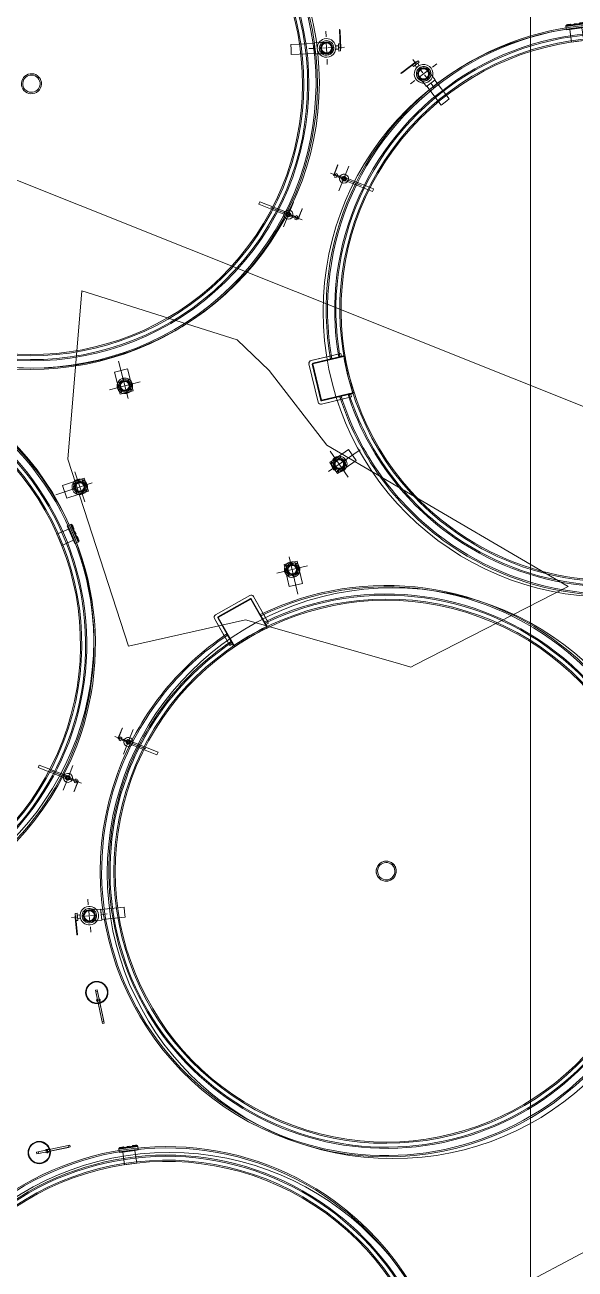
# Model space of a CAD drawing. Header units: metres. Extents: x -207 to 292, y -187 to 169.
# Drawn here: x -59.37 to -49.46, y -5.77 to 16.67 of the extents above; entities that cross this region are included whole.
import ezdxf

# ---------------------------------------------------------------- set-up
doc = ezdxf.new("R2010")
doc.units = ezdxf.units.M
doc.linetypes.add('Dash', pattern=[0.006, 0.003, -0.003])
for name, color, linetype, lineweight in [('C-TOPO-MAJR', 7, 'Continuous', 35), ('C-TOPO-MINR', 7, 'Continuous', 9), ('EQUIPOS PIS', 7, 'Continuous', 9), ('grilla', 7, 'Continuous', 9), ('P-SANR-FIXT', 7, 'Continuous', 9), ('P-SANR-FIXT-HDLN', 7, 'Dash', 9)]:
    doc.layers.add(name, color=color, linetype=linetype, lineweight=lineweight)
doc.layers.add('PR10-ARQ-PL-001-Emplazamiento-C-1_dwg', color=7, linetype='Continuous', lineweight=9, true_color=0x767676)

# ---------------------------------------------------------------- blocks, each defined once
blk = doc.blocks.new('M_Tuberia Alimentación-02 - M_Tuberia Alimentación-02-2167664-PLANTA EMPLAZAMIENTO ACTUALIZADO')
at = {"layer": 'P-SANR-FIXT'}
for p, q in [((0, 0), (0, 0.239)), ((-0.262, 0), (0.341, 0)), ((-0.19, 0.014), (-0.193, 0.014)), ((-0.193, 0.014), (-0.193, 0)), ((-0.193, 0.006), (-0.193, -0.183)), ((-0.19, 0.006), (-0.193, 0.006)), ((-0.19, 0), (-0.19, 0.014)), ((-0.165, 0.014), (-0.19, 0.014)), ((-0.19, 0.014), (-0.19, 0)), ((-0.19, -0.183), (-0.19, 0.006)), ((-0.19, 0), (-0.19, -0.014)), ((-0.138, 0.034), (-0.165, 0.034)), ((-0.165, 0), (-0.165, 0.034)), ((-0.165, 0), (-0.165, 0.014)), ((-0.165, -0.014), (-0.165, 0)), ((-0.165, -0.034), (-0.165, 0)), ((-0.138, 0), (-0.138, 0.034)), ((-0.041, 0.014), (-0.138, 0.014)), ((-0.138, 0), (-0.138, 0.014)), ((-0.138, -0.034), (-0.138, 0)), ((-0.138, -0.014), (-0.138, 0)), ((-0.041, 0), (-0.041, 0.014)), ((-0.041, -0.014), (-0.041, 0)), ((0, 0), (0, -0.239)), ((0.047, 0.026), (0.042, 0.026)), ((0.047, 0), (0.047, 0.026)), ((0.566, 0.025), (0.047, 0.025)), ((0.047, 0), (0.047, 0.025)), ((0.047, -0.026), (0.047, 0)), ((0.047, -0.025), (0.047, 0)), ((0.566, 0), (0.566, 0.025)), ((0.566, -0.025), (0.566, 0)), ((-0.193, -0.186), (-0.193, 0)), ((-0.19, 0), (-0.193, 0)), ((-0.193, -0.183), (-0.193, -0.19)), ((-0.19, -0.183), (-0.193, -0.183)), ((-0.193, -0.186), (-0.193, -0.19)), ((-0.193, -0.19), (-0.19, -0.19)), ((-0.19, 0), (-0.19, -0.186)), ((-0.19, -0.014), (-0.165, -0.014)), ((-0.19, -0.19), (-0.19, -0.183)), ((-0.19, -0.19), (-0.19, -0.186)), ((-0.165, -0.034), (-0.138, -0.034)), ((-0.138, -0.014), (-0.041, -0.014)), ((0.042, -0.026), (0.047, -0.026)), ((0.047, -0.025), (0.566, -0.025))]:
    blk.add_line(p, q, dxfattribs=at)
at = {"layer": 'P-SANR-FIXT', "flags": 128}
for points in [[(0.042, 0.026), (0.04, 0.026), (0.039, 0.026), (0.037, 0.026), (0.035, 0.026), (0.034, 0.026), (0.032, 0.026), (0.03, 0.026), (0.029, 0.026), (0.027, 0.026), (0.026, 0.026), (0.024, 0.026), (0.023, 0.026), (0.021, 0.026), (0.02, 0.026), (0.018, 0.026), (0.017, 0.026), (0.016, 0.026), (0.014, 0.026), (0.013, 0.026), (0.012, 0.026), (0.011, 0.026), (0.01, 0.026), (0.009, 0.026), (0.008, 0.026), (0.007, 0.026), (0.006, 0.026), (0.005, 0.026), (0.004, 0.026), (0.004, 0.026), (0.003, 0.026), (0.002, 0.026), (0.002, 0.026), (0.001, 0.026), (0.001, 0.026), (0.001, 0.026), (0, 0.026), (0, 0.026), (0, 0.026), (0, 0.026)], [(0, -0.026), (0, -0.026), (0, -0.026), (0, -0.026), (0.001, -0.026), (0.001, -0.026), (0.001, -0.026), (0.002, -0.026), (0.002, -0.026), (0.003, -0.026), (0.003, -0.026), (0.004, -0.026), (0.005, -0.026), (0.006, -0.026), (0.006, -0.026), (0.007, -0.026), (0.008, -0.026), (0.009, -0.026), (0.01, -0.026), (0.012, -0.026), (0.013, -0.026), (0.014, -0.026), (0.015, -0.026), (0.017, -0.026), (0.018, -0.026), (0.019, -0.026), (0.021, -0.026), (0.022, -0.026), (0.024, -0.026), (0.025, -0.026), (0.027, -0.026), (0.028, -0.026), (0.03, -0.026), (0.032, -0.026), (0.033, -0.026), (0.035, -0.026), (0.037, -0.026), (0.038, -0.026), (0.04, -0.026), (0.042, -0.026), (0.042, -0.026)]]:
    blk.add_lwpolyline(points, dxfattribs=at)
at = {"layer": 'P-SANR-FIXT'}
for radius, start, end in [(0.0814, 360, 180), (0.0814, 360, 180), (0.0814, 360, 180), (0.0814, 360, 180), (0.0814, 180, 360), (0.0814, 180, 360), (0.0814, 180, 360), (0.0814, 180, 360), (0.0411, 0, 180), (0.0411, 360, 180), (0.0411, 360, 180), (0.0411, 360, 180), (0.0411, 360, 180), (0.0411, 360, 180), (0.0411, 180, 0), (0.0411, 180, 360), (0.0411, 180, 360), (0.0411, 180, 360), (0.0411, 180, 360), (0.0411, 180, 360), (0.0264, 0, 180), (0.025, 0, 180), (0.025, 360, 180), (0.025, 180, 0), (0.025, 180, 360), (0.0264, 180, 360)]:
    blk.add_arc((0, 0), radius, start, end, dxfattribs=at)
blk = doc.blocks.new('M_Tuberia Alimentación-01 - M_Tuberia Alimentación-01-2165010-PLANTA EMPLAZAMIENTO ACTUALIZADO')
at = {"layer": 'P-SANR-FIXT'}
for p, q in [((-0.248, 0.025), (-0.255, 0.025)), ((-0.255, 0.025), (-0.255, -0.012)), ((-0.255, 0.02), (-0.255, -0.296)), ((-0.248, 0.02), (-0.255, 0.02)), ((-0.216, 0.065), (-0.248, 0.065)), ((-0.248, 0), (-0.248, 0.065)), ((-0.248, -0.012), (-0.248, 0.025)), ((-0.248, -0.296), (-0.248, 0.02)), ((-0.248, -0.065), (-0.248, 0)), ((-0.216, 0.065), (-0.216, 0)), ((-0.168, 0.03), (-0.216, 0.03)), ((-0.216, 0), (-0.216, 0.03)), ((-0.216, 0), (-0.216, -0.065)), ((-0.216, -0.03), (-0.216, 0)), ((-0.168, 0.03), (-0.168, 0)), ((-0.168, 0), (-0.168, -0.03)), ((0.215, 0.1), (0.106, 0.1)), ((0.215, 0), (0.215, 0.1)), ((0.639, 0.09), (0.215, 0.09)), ((0.215, 0), (0.215, 0.09)), ((0.215, -0.1), (0.215, 0)), ((0.215, -0.09), (0.215, 0)), ((0.639, 0.09), (0.639, 0)), ((0.639, 0), (0.639, -0.09)), ((-0.255, -0.317), (-0.255, -0.012)), ((-0.248, -0.012), (-0.255, -0.012)), ((-0.248, -0.012), (-0.248, -0.317)), ((-0.248, -0.065), (-0.216, -0.065)), ((-0.216, -0.03), (-0.168, -0.03)), ((0.106, -0.1), (0.215, -0.1)), ((0.215, -0.09), (0.639, -0.09)), ((-0.255, -0.296), (-0.255, -0.32)), ((-0.255, -0.317), (-0.248, -0.317)), ((-0.255, -0.32), (-0.248, -0.32)), ((-0.248, -0.32), (-0.248, -0.296))]:
    blk.add_line(p, q, dxfattribs=at)
at = {"layer": 'P-SANR-FIXT', "flags": 128}
for points in [[(0.106, 0.1), (0.102, 0.1), (0.097, 0.1), (0.093, 0.1), (0.089, 0.1), (0.085, 0.1), (0.081, 0.1), (0.077, 0.1), (0.073, 0.1), (0.069, 0.1), (0.065, 0.1), (0.061, 0.1), (0.057, 0.1), (0.053, 0.1), (0.05, 0.1), (0.046, 0.1), (0.043, 0.1), (0.039, 0.1), (0.036, 0.1), (0.033, 0.1), (0.03, 0.1), (0.027, 0.1), (0.024, 0.1), (0.022, 0.1), (0.019, 0.1), (0.017, 0.1), (0.015, 0.1), (0.012, 0.1), (0.011, 0.1), (0.009, 0.1), (0.007, 0.1), (0.006, 0.1), (0.004, 0.1), (0.003, 0.1), (0.002, 0.1), (0.002, 0.1), (0.001, 0.1), (0, 0.1), (0, 0.1), (0, 0.1)], [(0, -0.1), (0, -0.1), (0, -0.1), (0.001, -0.1), (0.001, -0.1), (0.002, -0.1), (0.003, -0.1), (0.004, -0.1), (0.005, -0.1), (0.007, -0.1), (0.008, -0.1), (0.01, -0.1), (0.012, -0.1), (0.014, -0.1), (0.016, -0.1), (0.018, -0.1), (0.021, -0.1), (0.024, -0.1), (0.026, -0.1), (0.029, -0.1), (0.032, -0.1), (0.035, -0.1), (0.038, -0.1), (0.042, -0.1), (0.045, -0.1), (0.049, -0.1), (0.052, -0.1), (0.056, -0.1), (0.06, -0.1), (0.064, -0.1), (0.068, -0.1), (0.071, -0.1), (0.076, -0.1), (0.08, -0.1), (0.084, -0.1), (0.088, -0.1), (0.092, -0.1), (0.096, -0.1), (0.101, -0.1), (0.105, -0.1), (0.106, -0.1)]]:
    blk.add_lwpolyline(points, dxfattribs=at)
at = {"layer": 'P-SANR-FIXT'}
for radius, start, end in [(0.168, 360, 180), (0.168, 360, 180), (0.168, 360, 180), (0.168, 360, 180), (0.168, 360, 180), (0.168, 360, 180), (0.168, 180, 360), (0.168, 180, 360), (0.168, 180, 360), (0.168, 180, 360), (0.168, 180, 360), (0.168, 180, 360), (0.131, 0, 180), (0.131, 360, 180), (0.131, 360, 180), (0.131, 360, 180), (0.131, 180, 0), (0.131, 180, 360), (0.131, 180, 360), (0.131, 180, 360), (0.109, 360, 180), (0.109, 360, 180), (0.109, 360, 180), (0.109, 360, 180), (0.109, 180, 360), (0.109, 180, 360), (0.109, 180, 360), (0.109, 180, 360), (0.1, 0, 180), (0.091, 0, 180), (0.091, 0, 180), (0.091, 0, 180), (0.091, 0, 180), (0.091, 180, 0), (0.091, 180, 0), (0.091, 180, 0), (0.091, 180, 0), (0.1, 180, 360)]:
    blk.add_arc((0, 0), radius, start, end, dxfattribs=at)
at = {"layer": 'P-SANR-FIXT-HDLN'}
for p, q in [((0, 0), (0, 0.301)), ((-0.322, 0), (0, 0)), ((0.322, 0), (0, 0)), ((0, 0), (0, -0.301))]:
    blk.add_line(p, q, dxfattribs=at)
blk = doc.blocks.new('M_Tuberia Alimentación-02 - M_Tuberia Alimentación-02-2155587-PLANTA EMPLAZAMIENTO ACTUALIZADO')
at = {"layer": 'P-SANR-FIXT'}
for p, q in [((0, 0), (0, 0.239)), ((-0.19, 0.19), (-0.193, 0.19)), ((-0.193, 0.19), (-0.193, 0.186)), ((-0.193, 0.19), (-0.193, 0.183)), ((-0.193, 0), (-0.193, 0.186)), ((-0.193, 0.183), (-0.193, -0.006)), ((-0.193, 0.183), (-0.19, 0.183)), ((-0.193, 0), (-0.193, -0.014)), ((-0.193, 0), (-0.19, 0)), ((-0.19, 0.183), (-0.19, 0.19)), ((-0.19, 0.186), (-0.19, 0.19)), ((-0.19, 0.186), (-0.19, 0)), ((-0.19, -0.006), (-0.19, 0.183)), ((-0.165, 0.014), (-0.19, 0.014)), ((-0.19, 0.014), (-0.19, 0)), ((-0.19, -0.014), (-0.19, 0)), ((-0.19, 0), (-0.19, -0.014)), ((-0.138, 0.034), (-0.165, 0.034)), ((-0.165, 0), (-0.165, 0.034)), ((-0.165, 0), (-0.165, 0.014)), ((-0.165, -0.014), (-0.165, 0)), ((-0.165, -0.034), (-0.165, 0)), ((-0.138, 0), (-0.138, 0.034)), ((-0.041, 0.014), (-0.138, 0.014)), ((-0.138, 0), (-0.138, 0.014)), ((-0.138, -0.034), (-0.138, 0)), ((-0.138, -0.014), (-0.138, 0)), ((-0.041, 0), (-0.041, 0.014)), ((-0.041, -0.014), (-0.041, 0)), ((0.047, 0.026), (0.042, 0.026)), ((0.047, 0), (0.047, 0.026)), ((0.566, 0.025), (0.047, 0.025)), ((0.047, 0), (0.047, 0.025)), ((0.047, -0.026), (0.047, 0)), ((0.566, 0), (0.566, 0.025)), ((-0.262, 0), (0.341, 0)), ((-0.193, -0.006), (-0.19, -0.006)), ((-0.193, -0.014), (-0.19, -0.014)), ((-0.19, -0.014), (-0.165, -0.014)), ((-0.165, -0.034), (-0.138, -0.034)), ((-0.138, -0.014), (-0.041, -0.014)), ((0, 0), (0, -0.239)), ((0.042, -0.026), (0.047, -0.026)), ((0.047, -0.025), (0.047, 0)), ((0.047, -0.025), (0.566, -0.025)), ((0.566, -0.025), (0.566, 0))]:
    blk.add_line(p, q, dxfattribs=at)
at = {"layer": 'P-SANR-FIXT', "flags": 128}
for points in [[(0.042, 0.026), (0.04, 0.026), (0.039, 0.026), (0.037, 0.026), (0.035, 0.026), (0.034, 0.026), (0.032, 0.026), (0.03, 0.026), (0.029, 0.026), (0.027, 0.026), (0.026, 0.026), (0.024, 0.026), (0.023, 0.026), (0.021, 0.026), (0.02, 0.026), (0.018, 0.026), (0.017, 0.026), (0.016, 0.026), (0.014, 0.026), (0.013, 0.026), (0.012, 0.026), (0.011, 0.026), (0.01, 0.026), (0.009, 0.026), (0.008, 0.026), (0.007, 0.026), (0.006, 0.026), (0.005, 0.026), (0.004, 0.026), (0.004, 0.026), (0.003, 0.026), (0.002, 0.026), (0.002, 0.026), (0.001, 0.026), (0.001, 0.026), (0.001, 0.026), (0, 0.026), (0, 0.026), (0, 0.026), (0, 0.026)], [(0, -0.026), (0, -0.026), (0, -0.026), (0, -0.026), (0.001, -0.026), (0.001, -0.026), (0.001, -0.026), (0.002, -0.026), (0.002, -0.026), (0.003, -0.026), (0.003, -0.026), (0.004, -0.026), (0.005, -0.026), (0.006, -0.026), (0.006, -0.026), (0.007, -0.026), (0.008, -0.026), (0.009, -0.026), (0.01, -0.026), (0.012, -0.026), (0.013, -0.026), (0.014, -0.026), (0.015, -0.026), (0.017, -0.026), (0.018, -0.026), (0.019, -0.026), (0.021, -0.026), (0.022, -0.026), (0.024, -0.026), (0.025, -0.026), (0.027, -0.026), (0.028, -0.026), (0.03, -0.026), (0.032, -0.026), (0.033, -0.026), (0.035, -0.026), (0.037, -0.026), (0.038, -0.026), (0.04, -0.026), (0.042, -0.026), (0.042, -0.026)]]:
    blk.add_lwpolyline(points, dxfattribs=at)
at = {"layer": 'P-SANR-FIXT'}
for radius, start, end in [(0.0814, 360, 180), (0.0814, 360, 180), (0.0814, 360, 180), (0.0814, 360, 180), (0.0814, 180, 360), (0.0814, 180, 360), (0.0814, 180, 360), (0.0814, 180, 360), (0.0411, 0, 180), (0.0411, 360, 180), (0.0411, 360, 180), (0.0411, 360, 180), (0.0411, 360, 180), (0.0411, 360, 180), (0.0411, 180, 0), (0.0411, 180, 360), (0.0411, 180, 360), (0.0411, 180, 360), (0.0411, 180, 360), (0.0411, 180, 360), (0.0264, 0, 180), (0.0264, 180, 0), (0.025, 0, 180), (0.025, 360, 180), (0.025, 180, 0), (0.025, 180, 360)]:
    blk.add_arc((0, 0), radius, start, end, dxfattribs=at)
blk = doc.blocks.new('M_Conexión Tubería 01 - M_Conexión Tubería 01-2175182-PLANTA EMPLAZAMIENTO ACTUALIZADO')
at = {"layer": 'P-SANR-FIXT'}
for p, q in [((0, -0.456), (0, 0.234)), ((-0.285, 0), (0, 0)), ((0.12, 0.126), (-0.122, 0.125)), ((-0.122, 0.125), (0.12, 0.126)), ((0.12, 0.126), (-0.122, 0.125)), ((-0.122, 0.125), (0.12, 0.126)), ((-0.122, 0.125), (-0.121, -0.285)), ((-0.121, -0.285), (-0.122, 0.125)), ((-0.122, 0.125), (-0.121, -0.285)), ((-0.121, -0.285), (-0.122, 0.125)), ((0.285, 0), (0, 0)), ((0.121, -0.284), (0.12, 0.126)), ((0.12, 0.126), (0.121, -0.284)), ((0.121, -0.284), (0.12, 0.126)), ((0.12, 0.126), (0.121, -0.284)), ((-0.121, -0.285), (0.121, -0.284)), ((0.121, -0.284), (-0.121, -0.285)), ((-0.121, -0.285), (0.121, -0.284)), ((0.121, -0.284), (-0.121, -0.285))]:
    blk.add_line(p, q, dxfattribs=at)
for centre, radius, start, end in [((0, 0), 0.14, 0, 180), ((0, 0), 0.14, 0, 180), ((0, 0), 0.14, 0, 180), ((0, 0), 0.14, 0, 180), ((0, 0), 0.14, 0, 180), ((0, 0), 0.14, 0, 180), ((0, 0), 0.14, 180, 0), ((0, 0), 0.14, 180, 0), ((0, 0), 0.14, 180, 0), ((0, 0), 0.14, 180, 0), ((0, 0), 0.14, 180, 0), ((0, 0), 0.14, 180, 0), ((-0.127, 0), 0.008, 90, 270), ((-0.127, 0), 0.008, 90, 270), ((-0.127, 0), 0.008, 90, 270), ((-0.127, 0), 0.008, 90, 270), ((-0.127, 0), 0.005, 90, 270), ((-0.127, 0), 0.005, 90, 270), ((-0.127, 0), 0.008, 270, 90), ((-0.127, 0), 0.008, 270, 90), ((-0.127, 0), 0.008, 270, 90), ((-0.127, 0), 0.008, 270, 90), ((-0.127, 0), 0.005, 270, 90), ((-0.127, 0), 0.005, 270, 90), ((0, 0), 0.113, 0, 180), ((0, 0), 0.113, 0, 180), ((0, 0), 0.113, 180, 0), ((0, 0), 0.113, 180, 0), ((-0.09, 0.09), 0.008, 45, 225), ((-0.09, 0.09), 0.008, 45, 225), ((-0.09, 0.09), 0.008, 45, 225), ((-0.09, 0.09), 0.008, 45, 225), ((-0.09, 0.09), 0.008, 225, 45), ((-0.09, 0.09), 0.008, 225, 45), ((-0.09, 0.09), 0.008, 225, 45), ((-0.09, 0.09), 0.008, 225, 45), ((-0.09, 0.09), 0.005, 45, 225), ((-0.09, 0.09), 0.005, 45, 225), ((0, 0), 0.0951, 0, 180), ((0, 0), 0.0951, 0, 180), ((0, 0), 0.0951, 180, 0), ((0, 0), 0.0951, 180, 0), ((-0.09, 0.09), 0.005, 225, 45), ((-0.09, 0.09), 0.005, 225, 45), ((0, 0), 0.0851, 360, 180), ((0, 0), 0.0851, 0, 180), ((0, 0), 0.0851, 0, 180), ((0, 0), 0.0851, 0, 180), ((0, 0), 0.0851, 0, 180), ((0, 0), 0.0851, 0, 180), ((0, 0), 0.0851, 180, 360), ((0, 0), 0.0851, 180, 0), ((0, 0), 0.0851, 180, 360), ((0, 0), 0.0851, 180, 0), ((0, 0), 0.0851, 180, 360), ((0, 0), 0.0851, 180, 360), ((0, 0), 0.0816, 360, 180), ((0, 0), 0.0816, 0, 180), ((0, 0), 0.0816, 180, 360), ((0, 0), 0.0816, 180, 0), ((0, 0), 0.0766, 0, 180), ((0, 0), 0.0766, 0, 180), ((0, 0), 0.0766, 0, 180), ((0, 0), 0.0766, 0, 180), ((0, 0), 0.0766, 0, 180), ((0, 0), 0.0766, 0, 180), ((0, 0), 0.0766, 0, 180), ((0, 0), 0.0766, 0, 180), ((0, 0), 0.0766, 180, 0), ((0, 0), 0.0766, 180, 360), ((0, 0), 0.0766, 180, 0), ((0, 0), 0.0766, 180, 360), ((0, 0), 0.0766, 180, 360), ((0, 0), 0.0766, 180, 0), ((0, 0), 0.0766, 180, 360), ((0, 0), 0.0766, 180, 0), ((0, 0.127), 0.008, 0, 180), ((0, 0.127), 0.008, 0, 180), ((0, 0.127), 0.008, 0, 180), ((0, 0.127), 0.008, 0, 180), ((0, 0.127), 0.008, 180, 360), ((0, 0.127), 0.008, 180, 0), ((0, 0.127), 0.008, 180, 360), ((0, 0.127), 0.008, 180, 0), ((0, 0.127), 0.005, 0, 180), ((0, 0.127), 0.005, 0, 180), ((0, 0.127), 0.005, 180, 360), ((0, 0.127), 0.005, 180, 0), ((0.09, 0.09), 0.008, 135, 315), ((0.09, 0.09), 0.008, 135, 315), ((0.09, 0.09), 0.008, 135, 315), ((0.09, 0.09), 0.008, 135, 315), ((0.09, 0.09), 0.008, 315, 135), ((0.09, 0.09), 0.008, 315, 135), ((0.09, 0.09), 0.008, 315, 135), ((0.09, 0.09), 0.008, 315, 135), ((0.09, 0.09), 0.005, 135, 315), ((0.09, 0.09), 0.005, 135, 315), ((0.09, 0.09), 0.005, 315, 135), ((0.09, 0.09), 0.005, 315, 135), ((0.127, 0), 0.008, 90, 270), ((0.127, 0), 0.008, 90, 270), ((0.127, 0), 0.008, 90, 270), ((0.127, 0), 0.008, 90, 270), ((0.127, 0), 0.005, 90, 270), ((0.127, 0), 0.005, 90, 270), ((0.127, 0), 0.008, 270, 90), ((0.127, 0), 0.008, 270, 90), ((0.127, 0), 0.008, 270, 90), ((0.127, 0), 0.008, 270, 90), ((0.127, 0), 0.005, 270, 90), ((0.127, 0), 0.005, 270, 90), ((-0.09, -0.09), 0.008, 135, 315), ((-0.09, -0.09), 0.008, 135, 315), ((-0.09, -0.09), 0.008, 135, 315), ((-0.09, -0.09), 0.008, 135, 315), ((-0.09, -0.09), 0.008, 315, 135), ((-0.09, -0.09), 0.008, 315, 135), ((-0.09, -0.09), 0.008, 315, 135), ((-0.09, -0.09), 0.008, 315, 135), ((-0.09, -0.09), 0.005, 135, 315), ((-0.09, -0.09), 0.005, 135, 315), ((-0.09, -0.09), 0.005, 315, 135), ((-0.09, -0.09), 0.005, 315, 135), ((0, -0.127), 0.008, 360, 180), ((0, -0.127), 0.008, 0, 180), ((0, -0.127), 0.008, 360, 180), ((0, -0.127), 0.008, 360, 180), ((0, -0.127), 0.008, 180, 360), ((0, -0.127), 0.008, 180, 360), ((0, -0.127), 0.008, 180, 360), ((0, -0.127), 0.008, 180, 360), ((0, -0.127), 0.005, 360, 180), ((0, -0.127), 0.005, 360, 180), ((0, -0.127), 0.005, 360, 180), ((0, -0.127), 0.005, 360, 180), ((0, -0.127), 0.005, 360, 180), ((0, -0.127), 0.005, 0, 180), ((0, -0.127), 0.005, 180, 360), ((0, -0.127), 0.005, 180, 360), ((0, -0.127), 0.005, 180, 360), ((0, -0.127), 0.005, 180, 360), ((0, -0.127), 0.005, 180, 360), ((0, -0.127), 0.005, 180, 360), ((0.09, -0.09), 0.008, 45, 225), ((0.09, -0.09), 0.008, 45, 225), ((0.09, -0.09), 0.008, 45, 225), ((0.09, -0.09), 0.008, 45, 225), ((0.09, -0.09), 0.008, 225, 45), ((0.09, -0.09), 0.008, 225, 45), ((0.09, -0.09), 0.008, 225, 45), ((0.09, -0.09), 0.008, 225, 45), ((0.09, -0.09), 0.005, 45, 225), ((0.09, -0.09), 0.005, 45, 225), ((0.09, -0.09), 0.005, 225, 45), ((0.09, -0.09), 0.005, 225, 45)]:
    blk.add_arc(centre, radius, start, end, dxfattribs=at)
blk = doc.blocks.new('M_Tuberia Exterior 01 - M_Tuberia Exterior 01-2175267-PLANTA EMPLAZAMIENTO ACTUALIZADO')
at = {"layer": 'P-SANR-FIXT'}
for p, q in [((-0.013, 0.016), (-0.049, 0.016)), ((-0.049, 0.016), (-0.049, -0.016)), ((0.534, 0.016), (-0.049, 0.016)), ((-0.013, -0.016), (-0.013, 0.016)), ((0.569, 0.016), (-0.013, 0.016)), ((0.119, 0.016), (0.119, 0.025)), ((0.119, 0.025), (0.169, 0.025)), ((0.169, 0.025), (0.119, 0.025)), ((0.119, 0.025), (0.119, 0.016)), ((0.169, 0.016), (0.119, 0.016)), ((0.119, 0.016), (0.169, 0.016)), ((0.135, 0.031), (0.135, 0.025)), ((0.153, 0.031), (0.135, 0.031)), ((0.153, 0.031), (0.135, 0.031)), ((0.153, 0.025), (0.135, 0.025)), ((0.153, 0.025), (0.135, 0.025)), ((0.135, 0.016), (0.135, -0.016)), ((0.135, 0.016), (0.153, 0.016)), ((0.135, 0.016), (0.153, 0.016)), ((0.153, 0.025), (0.153, 0.031)), ((0.153, -0.016), (0.153, 0.016)), ((0.169, 0.025), (0.169, 0.016)), ((0.169, 0.016), (0.169, 0.025)), ((0.534, -0.016), (0.534, 0.016)), ((0.534, 0.016), (0.569, 0.016)), ((0.569, 0.016), (0.569, -0.016)), ((-0.049, -0.016), (-0.013, -0.016)), ((0.534, -0.016), (-0.049, -0.016)), ((-0.013, -0.016), (0.569, -0.016)), ((0.119, -0.025), (0.119, -0.016)), ((0.119, -0.016), (0.169, -0.016)), ((0.169, -0.016), (0.119, -0.016)), ((0.119, -0.016), (0.119, -0.025)), ((0.169, -0.025), (0.119, -0.025)), ((0.119, -0.025), (0.169, -0.025)), ((0.153, -0.016), (0.135, -0.016)), ((0.153, -0.016), (0.135, -0.016)), ((0.135, -0.025), (0.135, -0.034)), ((0.135, -0.025), (0.153, -0.025)), ((0.135, -0.025), (0.153, -0.025)), ((0.135, -0.034), (0.153, -0.034)), ((0.135, -0.034), (0.153, -0.034)), ((0.153, -0.034), (0.153, -0.025)), ((0.169, -0.016), (0.169, -0.025)), ((0.169, -0.025), (0.169, -0.016)), ((0.569, -0.016), (0.534, -0.016))]:
    blk.add_line(p, q, dxfattribs=at)
for radius, start, end in [(0.201, 0, 180), (0.201, 360, 180), (0.201, 180, 0), (0.201, 180, 360), (0.191, 360, 180), (0.191, 0, 180), (0.191, 180, 360), (0.191, 180, 0)]:
    blk.add_arc((0, 0), radius, start, end, dxfattribs=at)
blk = doc.blocks.new('M_Estanque-Terraza - M_Estanque-Terraza-2090154-PLANTA EMPLAZAMIENTO ACTUALIZADO')
at = {"layer": 'P-SANR-FIXT'}
for p, q in [((-4.012, 3.832), (-4.471, 3.292)), ((-4.471, 3.292), (-4.012, 3.832)), ((-4.012, 3.832), (-4.471, 3.292)), ((-4.471, 3.292), (-4.012, 3.832)), ((-4.012, 3.832), (-4.471, 3.292)), ((-4.471, 3.292), (-4.012, 3.832)), ((-3.521, 3.479), (-3.941, 3.837)), ((-3.941, 3.837), (-3.521, 3.479)), ((-3.521, 3.479), (-3.941, 3.837)), ((-3.941, 3.837), (-3.521, 3.479)), ((-3.675, 3.61), (-3.941, 3.837)), ((-3.941, 3.837), (-3.675, 3.61)), ((-4.416, 3.27), (-3.981, 3.781)), ((-3.981, 3.781), (-4.416, 3.27)), ((-4.416, 3.27), (-3.981, 3.781)), ((-3.981, 3.781), (-4.416, 3.27)), ((-3.981, 3.781), (-4.416, 3.27)), ((-4.416, 3.27), (-3.981, 3.781)), ((-3.981, 3.781), (-4.416, 3.27)), ((-4.416, 3.27), (-3.981, 3.781)), ((-4.407, 3.262), (-3.972, 3.773)), ((-3.972, 3.773), (-4.407, 3.262)), ((-3.972, 3.773), (-3.536, 3.402)), ((-3.519, 3.388), (-3.972, 3.773)), ((-3.964, 3.783), (-3.56, 3.439)), ((-3.56, 3.439), (-3.964, 3.783)), ((-3.964, 3.783), (-3.56, 3.439)), ((-3.56, 3.439), (-3.964, 3.783)), ((-3.714, 3.57), (-3.964, 3.783)), ((-3.964, 3.783), (-3.529, 3.412)), ((-3.714, 3.57), (-3.964, 3.783)), ((-3.964, 3.783), (-3.714, 3.57)), ((-3.521, 3.479), (-3.656, 3.594)), ((-3.656, 3.594), (-3.521, 3.479)), ((3.63, 3.597), (3.462, 3.441)), ((3.631, 3.688), (3.586, 3.645)), ((3.586, 3.645), (3.63, 3.597)), ((3.586, 3.645), (3.826, 3.397)), ((3.586, 3.645), (3.826, 3.397)), ((3.63, 3.597), (3.779, 3.443)), ((3.63, 3.597), (3.779, 3.443)), ((3.631, 3.688), (3.87, 3.441)), ((3.631, 3.688), (3.87, 3.441)), ((3.644, 3.699), (3.634, 3.691)), ((3.872, 3.444), (3.634, 3.691)), ((3.872, 3.444), (3.634, 3.691)), ((3.644, 3.699), (3.882, 3.453)), ((3.644, 3.699), (3.882, 3.453)), ((3.662, 3.696), (3.654, 3.689)), ((3.654, 3.689), (3.668, 3.674)), ((3.676, 3.682), (3.662, 3.696)), ((3.668, 3.674), (3.682, 3.66)), ((3.69, 3.668), (3.676, 3.682)), ((3.682, 3.66), (3.69, 3.668)), ((3.69, 3.668), (3.682, 3.66)), ((3.69, 3.668), (3.682, 3.66)), ((3.682, 3.66), (3.705, 3.635)), ((3.682, 3.66), (3.705, 3.635)), ((3.686, 3.656), (3.709, 3.631)), ((3.686, 3.656), (3.709, 3.631)), ((3.713, 3.643), (3.69, 3.668)), ((3.713, 3.643), (3.69, 3.668)), ((3.717, 3.639), (3.694, 3.663)), ((3.717, 3.639), (3.694, 3.663)), ((3.709, 3.631), (3.717, 3.639)), ((3.709, 3.631), (3.717, 3.639)), ((3.757, 3.598), (3.749, 3.591)), ((3.757, 3.598), (3.749, 3.591)), ((3.749, 3.591), (3.776, 3.562)), ((3.749, 3.591), (3.776, 3.562)), ((3.749, 3.591), (3.776, 3.562)), ((3.749, 3.591), (3.776, 3.562)), ((3.784, 3.569), (3.757, 3.598)), ((3.784, 3.569), (3.757, 3.598)), ((3.784, 3.569), (3.757, 3.598)), ((3.784, 3.569), (3.757, 3.598)), ((-3.597, 3.47), (-3.714, 3.57)), ((-3.527, 3.411), (-3.695, 3.554)), ((-3.695, 3.554), (-3.58, 3.455)), ((-3.695, 3.554), (-3.56, 3.439)), ((-3.56, 3.439), (-3.695, 3.554)), ((3.541, 3.362), (3.462, 3.441)), ((3.462, 3.441), (3.617, 3.281)), ((3.462, 3.441), (3.617, 3.281)), ((3.617, 3.281), (3.779, 3.443)), ((3.776, 3.562), (3.784, 3.569)), ((3.776, 3.562), (3.784, 3.569)), ((3.779, 3.443), (3.826, 3.397)), ((3.824, 3.529), (3.816, 3.521)), ((3.824, 3.529), (3.816, 3.521)), ((3.816, 3.521), (3.839, 3.497)), ((3.816, 3.521), (3.839, 3.497)), ((3.82, 3.517), (3.843, 3.492)), ((3.82, 3.517), (3.843, 3.492)), ((3.847, 3.504), (3.824, 3.529)), ((3.847, 3.504), (3.824, 3.529)), ((3.826, 3.397), (3.87, 3.441)), ((3.851, 3.5), (3.828, 3.525)), ((3.851, 3.5), (3.828, 3.525)), ((3.851, 3.5), (3.843, 3.492)), ((3.843, 3.492), (3.851, 3.5)), ((3.843, 3.492), (3.851, 3.5)), ((3.843, 3.492), (3.857, 3.478)), ((3.865, 3.486), (3.851, 3.5)), ((3.857, 3.478), (3.871, 3.464)), ((3.879, 3.471), (3.865, 3.486)), ((3.871, 3.464), (3.879, 3.471)), ((3.872, 3.444), (3.882, 3.453)), ((-4.466, 3.222), (-4.04, 2.86)), ((-4.04, 2.86), (-4.466, 3.222)), ((-4.466, 3.222), (-4.04, 2.86)), ((-4.04, 2.86), (-4.466, 3.222)), ((-4.466, 3.222), (-4.194, 2.991)), ((-4.194, 2.991), (-4.466, 3.222)), ((-4.007, 2.906), (-4.415, 3.253)), ((-4.415, 3.253), (-4.007, 2.906)), ((-4.007, 2.906), (-4.415, 3.253)), ((-4.415, 3.253), (-4.007, 2.906)), ((-4.415, 3.253), (-4.161, 3.037)), ((-3.976, 2.879), (-4.415, 3.253)), ((-4.415, 3.253), (-4.161, 3.037)), ((-4.161, 3.037), (-4.415, 3.253)), ((-3.967, 2.887), (-4.407, 3.262)), ((-4.407, 3.262), (-3.95, 2.873)), ((3.617, 3.281), (3.541, 3.362)), ((-4.175, 2.975), (-4.04, 2.86)), ((-4.04, 2.86), (-4.175, 2.975)), ((-4.161, 3.037), (-4.044, 2.937)), ((-4.142, 3.021), (-3.974, 2.877)), ((-4.027, 2.922), (-4.142, 3.021)), ((-4.142, 3.021), (-4.007, 2.906)), ((-4.007, 2.906), (-4.142, 3.021))]:
    blk.add_line(p, q, dxfattribs=at)
at = {"layer": 'P-SANR-FIXT', "flags": 128}
for points in [[(-3.529, 3.412), (-3.536, 3.418), (-3.544, 3.425), (-3.552, 3.431), (-3.559, 3.438), (-3.567, 3.444), (-3.574, 3.451), (-3.582, 3.457), (-3.59, 3.464), (-3.597, 3.47)], [(-3.58, 3.455), (-3.575, 3.451), (-3.569, 3.446), (-3.564, 3.442), (-3.559, 3.438), (-3.554, 3.433), (-3.548, 3.429), (-3.543, 3.424), (-3.538, 3.42), (-3.533, 3.415), (-3.527, 3.411)], [(-3.536, 3.402), (-3.53, 3.397), (-3.525, 3.392), (-3.519, 3.388)], [(-4.044, 2.937), (-4.037, 2.931), (-4.029, 2.924), (-4.021, 2.918), (-4.014, 2.911), (-4.006, 2.905), (-3.999, 2.898), (-3.991, 2.892), (-3.983, 2.885), (-3.976, 2.879)], [(-3.974, 2.877), (-3.979, 2.882), (-3.985, 2.886), (-3.99, 2.891), (-3.995, 2.895), (-4.001, 2.9), (-4.006, 2.904), (-4.011, 2.909), (-4.016, 2.913), (-4.022, 2.918), (-4.027, 2.922)], [(-3.95, 2.873), (-3.956, 2.878), (-3.962, 2.882), (-3.967, 2.887)]]:
    blk.add_lwpolyline(points, dxfattribs=at)
at = {"layer": 'P-SANR-FIXT'}
for centre, radius, start, end in [((0, 0), 5.152, 0, 136.1362), ((0, 0), 5.152, 0, 136.1362), ((0, 0), 5.127, 0, 136.1195), ((0, 0), 5.127, 0, 136.1195), ((0, 0), 4.998, 0, 136.0307), ((0, 0), 4.976, 360, 136.0144), ((0, 0), 4.906, 0, 180), ((0, 0), 4.883, 0, 180), ((-3.974, 3.799), 0.05, 49.5733, 139.5733), ((-3.974, 3.799), 0.05, 49.5733, 139.5733), ((-3.974, 3.799), 0.05, 49.5733, 139.5733), ((-3.974, 3.799), 0.05, 49.5733, 139.5733), ((-3.974, 3.799), 0.05, 49.5733, 139.5733), ((-3.974, 3.799), 0.05, 49.5733, 139.5733), ((-3.972, 3.773), 0.012, 49.5733, 139.5733), ((-3.972, 3.773), 0.012, 49.5733, 139.5733), ((-3.972, 3.773), 0.012, 49.5733, 139.5733), ((-3.972, 3.773), 0.012, 49.5733, 139.5733), ((-3.972, 3.773), 0.012, 49.5733, 139.5733), ((-3.972, 3.773), 0.012, 49.5733, 139.5733), ((-3.972, 3.773), 0.012, 49.5733, 139.5733), ((-3.972, 3.773), 0.012, 49.5733, 139.5733), ((0, 0), 5.152, 135.5076, 136.1362), ((0, 0), 5.152, 135.5076, 136.1362), ((0, 0), 5.127, 135.4878, 136.1195), ((0, 0), 5.127, 135.4878, 136.1195), ((0, 0), 4.908, 135.9656, 144.0938), ((0, 0), 4.884, 136.089, 143.9747), ((0, 0), 4.95, 135.3417, 135.9961), ((0, 0), 4.95, 135.3417, 135.9961), ((0, 0), 4.95, 135.3417, 135.9961), ((0, 0), 4.95, 135.3417, 135.9961), ((0, 0), 4.95, 135.3417, 135.9961), ((0, 0), 4.95, 135.3417, 135.9961), ((0.035, -0.026), 4.95, 136.0277, 136.1669), ((-4.433, 3.26), 0.05, 139.5733, 229.5733), ((-4.433, 3.26), 0.05, 139.5733, 229.5733), ((-4.433, 3.26), 0.05, 139.5733, 229.5733), ((-4.433, 3.26), 0.05, 139.5733, 229.5733), ((-4.433, 3.26), 0.05, 139.5733, 229.5733), ((-4.433, 3.26), 0.05, 139.5733, 229.5733), ((-4.407, 3.262), 0.012, 139.5733, 229.5733), ((-4.407, 3.262), 0.012, 139.5733, 229.5733), ((-4.407, 3.262), 0.012, 139.5733, 229.5733), ((-4.407, 3.262), 0.012, 139.5733, 229.5733), ((-4.407, 3.262), 0.012, 139.5733, 229.5733), ((-4.407, 3.262), 0.012, 139.5733, 229.5733), ((-4.407, 3.262), 0.012, 139.5733, 229.5733), ((-4.407, 3.262), 0.012, 139.5733, 229.5733), ((0, 0), 5.152, 143.8798, 180), ((0, 0), 5.152, 143.8798, 180), ((0, 0), 5.127, 143.9009, 180), ((0, 0), 5.127, 143.9009, 180), ((0, 0), 4.998, 144.0122, 180), ((0, 0), 4.976, 144.0325, 180), ((0, 0), 5.152, 143.8798, 144.5092), ((0, 0), 5.152, 143.8798, 144.5092), ((0, 0), 5.127, 143.9009, 144.5333), ((0, 0), 5.127, 143.9009, 144.5333), ((0, 0), 4.95, 144.0556, 144.7107), ((0, 0), 4.95, 144.0556, 144.7107), ((0, 0), 4.95, 144.0556, 144.7107), ((0, 0), 4.95, 144.0556, 144.7107), ((0, 0), 4.95, 144.0556, 144.7107), ((0, 0), 4.95, 144.0556, 144.7107), ((0.035, -0.026), 4.95, 143.948, 144.0873), ((0, 0), 5.152, 180, 360), ((0, 0), 5.152, 180, 360), ((0, 0), 5.127, 180, 0), ((0, 0), 5.127, 180, 0), ((0, 0), 4.998, 180, 0), ((0, 0), 4.976, 180, 0), ((0, 0), 4.906, 180, 360), ((0, 0), 4.883, 180, 360), ((0, 0), 0.181, 360, 180), ((0, 0), 0.181, 0, 180), ((0, 0), 0.181, 180, 360), ((0, 0), 0.181, 180, 0), ((0, 0), 0.156, 0, 180), ((0, 0), 0.156, 0, 180), ((0, 0), 0.156, 180, 0), ((0, 0), 0.156, 180, 0)]:
    blk.add_arc(centre, radius, start, end, dxfattribs=at)
for major_axis, ratio, start_param, end_param in [((2.956, 3.945), 0.995672, 1.44575, 1.448189), ((2.955, 3.944), 0.99567, 1.584603, 1.587045)]:
    blk.add_ellipse((0.001, -0.001), major_axis=major_axis, ratio=ratio, start_param=start_param, end_param=end_param, dxfattribs=at)
blk = doc.blocks.new('YADRAN_LASQUEMAS_ARQ_MO_002_TERRAZAS_rvt-1-PLANTA EMPLAZAMIENTO ACTUALIZADO')
at = {"layer": 'P-SANR-FIXT', "lineweight": 9}
for name, p, rotation in [('M_Estanque-Terraza - M_Estanque-Terraza-2090154-PLANTA EMPLAZAMIENTO ACTUALIZADO', (-59.252, 15.608), 53.03680338536779), ('M_Estanque-Terraza - M_Estanque-Terraza-2090154-PLANTA EMPLAZAMIENTO ACTUALIZADO', (-48.79, 11.532), 53.81588478803576), ('M_Tuberia Alimentación-01 - M_Tuberia Alimentación-01-2165010-PLANTA EMPLAZAMIENTO ACTUALIZADO', (-53.935, 16.253), 182.3104356303237), ('M_Tuberia Alimentación-01 - M_Tuberia Alimentación-01-2165010-PLANTA EMPLAZAMIENTO ACTUALIZADO', (-52.186, 15.786), 307.3104356303243), ('M_Tuberia Alimentación-02 - M_Tuberia Alimentación-02-2155587-PLANTA EMPLAZAMIENTO ACTUALIZADO', (-53.623, 13.896), 338.4100000000003), ('M_Tuberia Alimentación-02 - M_Tuberia Alimentación-02-2167664-PLANTA EMPLAZAMIENTO ACTUALIZADO', (-54.621, 13.248), 158.4100000000003), ('M_Estanque-Terraza - M_Estanque-Terraza-2090154-PLANTA EMPLAZAMIENTO ACTUALIZADO', (-63.252, 5.499), 339.2003549493708), ('M_Conexión Tubería 01 - M_Conexión Tubería 01-2175182-PLANTA EMPLAZAMIENTO ACTUALIZADO', (-57.569, 10.16), 194.1499219719097), ('M_Conexión Tubería 01 - M_Conexión Tubería 01-2175182-PLANTA EMPLAZAMIENTO ACTUALIZADO', (-53.706, 8.749), 124.6156809125909), ('M_Conexión Tubería 01 - M_Conexión Tubería 01-2175182-PLANTA EMPLAZAMIENTO ACTUALIZADO', (-58.381, 8.337), 288.4099999999991), ('M_Estanque-Terraza - M_Estanque-Terraza-2090154-PLANTA EMPLAZAMIENTO ACTUALIZADO', (-52.86, 1.408), 339.9940785620051), ('M_Conexión Tubería 01 - M_Conexión Tubería 01-2175182-PLANTA EMPLAZAMIENTO ACTUALIZADO', (-54.554, 6.846), 13.22751601264246), ('M_Tuberia Alimentación-02 - M_Tuberia Alimentación-02-2155587-PLANTA EMPLAZAMIENTO ACTUALIZADO', (-57.507, 3.739), 338.4100000000003), ('M_Tuberia Alimentación-02 - M_Tuberia Alimentación-02-2155587-PLANTA EMPLAZAMIENTO ACTUALIZADO', (-58.593, 3.091), 158.4100000000003), ('M_Tuberia Alimentación-01 - M_Tuberia Alimentación-01-2165010-PLANTA EMPLAZAMIENTO ACTUALIZADO', (-58.209, 0.605), 5.644840963865152), ('M_Tuberia Exterior 01 - M_Tuberia Exterior 01-2175267-PLANTA EMPLAZAMIENTO ACTUALIZADO', (-58.074, -0.78), 281.8199999999993), ('M_Estanque-Terraza - M_Estanque-Terraza-2090154-PLANTA EMPLAZAMIENTO ACTUALIZADO', (-56.821, -8.709), 54.06822532813865), ('M_Tuberia Exterior 01 - M_Tuberia Exterior 01-2175267-PLANTA EMPLAZAMIENTO ACTUALIZADO', (-59.112, -3.666), 11.81999999999913)]:
    blk.add_blockref(name, p, dxfattribs=dict(at, rotation=rotation))
blk = doc.blocks.new('PR10-ARQ-PL-001-Emplazamiento-C-1_dwg-674643-PLANTA EMPLAZAMIENTO ACTUALIZADO')
at = {"layer": 'C-TOPO-MAJR', "color": 1, "lineweight": 9, "true_color": 0xff0000, "flags": 128}
blk.add_lwpolyline([(-33.942, 6.71), (-36.721, 7.826), (-36.827, 7.87), (-41.03, 9.587), (-41.354, 9.719), (-41.486, 9.775), (-41.621, 9.832), (-41.757, 9.89), (-43.04, 10.434), (-43.193, 10.219), (-44.577, 10.765), (-45.993, 9.38), (-47.024, 9.785), (-48.221, 10.598), (-48.644, 9.524), (-68.111, 17.305)], dxfattribs=at)
at = {"layer": 'C-TOPO-MINR', "color": 9, "true_color": 0xc0c0c0, "flags": 128}
blk.add_lwpolyline([(-50.414, -6.056), (-48.294, -4.93)], dxfattribs=at)
blk.add_lwpolyline([(-57.501, 5.467), (-55.396, 5.943), (-52.659, 5.157), (-52.418, 5.088), (-52.338, 5.129), (-49.583, 6.544), (-53.929, 9.087), (-54.971, 10.439), (-55.546, 10.987), (-58.344, 11.871), (-58.597, 8.839)], close=True, dxfattribs=at)
at = {"layer": 'EQUIPOS PIS'}
for centre in [(-59.212, 15.627), (-48.851, 11.498), (-63.276, 5.565), (-52.74, 1.371), (-56.768, -8.811)]:
    blk.add_circle(centre, 5.147, dxfattribs=at)
at = {"layer": 'grilla'}
blk.add_line((-50.258, 166.258), (-50.258, -114.169), dxfattribs=at)

msp = doc.modelspace()

# ---------------------------------------------------------------- linework, layer by layer
at = {"layer": 'C-TOPO-MAJR', "color": 1, "lineweight": 9, "true_color": 0xff0000, "flags": 128}
msp.add_lwpolyline([(-68.111, 17.305), (-48.644, 9.524), (-48.221, 10.598), (-47.024, 9.785), (-45.993, 9.38), (-44.577, 10.765), (-43.193, 10.219), (-43.04, 10.434), (-41.757, 9.89), (-41.621, 9.832), (-41.486, 9.775), (-41.354, 9.719)], dxfattribs=at)
at = {"layer": 'C-TOPO-MINR', "color": 9, "true_color": 0xc0c0c0, "flags": 128}
msp.add_lwpolyline([(-57.501, 5.467), (-55.396, 5.943), (-52.659, 5.157), (-52.418, 5.088), (-52.338, 5.129), (-49.583, 6.544), (-53.929, 9.087), (-54.971, 10.439), (-55.546, 10.987), (-58.344, 11.871), (-58.597, 8.839)], close=True, dxfattribs=at)
msp.add_lwpolyline([(-48.294, -4.93), (-50.414, -6.056), (-49.777, -8.677)], dxfattribs=at)

# ---------------------------------------------------------------- block references
at = {"lineweight": 5}
msp.add_blockref('YADRAN_LASQUEMAS_ARQ_MO_002_TERRAZAS_rvt-1-PLANTA EMPLAZAMIENTO ACTUALIZADO', (0, 0), dxfattribs=at)
at = {"layer": 'PR10-ARQ-PL-001-Emplazamiento-C-1_dwg', "color": 7}
msp.add_blockref('PR10-ARQ-PL-001-Emplazamiento-C-1_dwg-674643-PLANTA EMPLAZAMIENTO ACTUALIZADO', (0, 0), dxfattribs=at)

doc.saveas('drawing.dxf')
